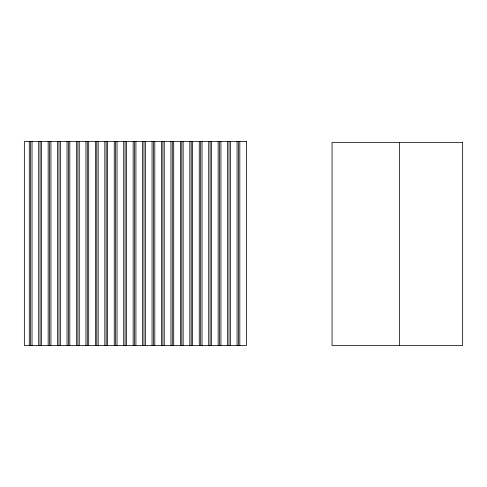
<?xml version="1.0" encoding="UTF-8"?>
<svg xmlns="http://www.w3.org/2000/svg" width="487" height="487" viewBox="0 0 487 487"><rect width="100%" height="100%" fill="white"/><g stroke="black" fill="none" stroke-linecap="round" stroke-linejoin="round"><path stroke-width="0.73" d="M399.413 142.362L399.413 345.478M239.823 141.522L239.823 345.478M238.441 141.522L238.441 345.478M237.066 141.522L237.066 345.478M230.375 141.522L230.375 345.478M229 141.522L229 345.478M227.618 141.522L227.618 345.478M220.928 141.522L220.928 345.478M219.552 141.522L219.552 345.478M218.17 141.522L218.17 345.478M211.486 141.522L211.486 345.478M210.104 141.522L210.104 345.478M208.728 141.522L208.728 345.478M202.038 141.522L202.038 345.478M200.662 141.522L200.662 345.478M199.28 141.522L199.28 345.478M192.596 141.522L192.596 345.478M191.214 141.522L191.214 345.478M189.839 141.522L189.839 345.478M183.149 141.522L183.149 345.478M181.773 141.522L181.773 345.478M180.391 141.522L180.391 345.478M173.701 141.522L173.701 345.478M172.325 141.522L172.325 345.478M170.943 141.522L170.943 345.478M164.259 141.522L164.259 345.478M162.877 141.522L162.877 345.478M161.501 141.522L161.501 345.478M154.811 141.522L154.811 345.478M153.435 141.522L153.435 345.478M152.054 141.522L152.054 345.478M145.37 141.522L145.37 345.478M143.988 141.522L143.988 345.478M142.612 141.522L142.612 345.478M135.922 141.522L135.922 345.478M134.546 141.522L134.546 345.478M133.164 141.522L133.164 345.478M126.474 141.522L126.474 345.478M125.098 141.522L125.098 345.478M123.716 141.522L123.716 345.478M117.032 141.522L117.032 345.478M115.65 141.522L115.65 345.478M114.275 141.522L114.275 345.478M107.584 141.522L107.584 345.478M106.209 141.522L106.209 345.478M104.827 141.522L104.827 345.478M98.143 141.522L98.143 345.478M96.761 141.522L96.761 345.478M95.385 141.522L95.385 345.478M88.695 141.522L88.695 345.478M87.319 141.522L87.319 345.478M85.937 141.522L85.937 345.478M79.247 141.522L79.247 345.478M77.871 141.522L77.871 345.478M76.489 141.522L76.489 345.478M69.805 141.522L69.805 345.478M68.424 141.522L68.424 345.478M67.048 141.522L67.048 345.478M60.358 141.522L60.358 345.478M58.982 141.522L58.982 345.478M57.6 141.522L57.6 345.478M50.916 141.522L50.916 345.478M49.534 141.522L49.534 345.478M48.158 141.522L48.158 345.478M41.468 141.522L41.468 345.478M40.092 141.522L40.092 345.478M38.71 141.522L38.71 345.478M32.026 141.522L32.026 345.478M30.644 141.522L30.644 345.478M29.263 141.522L29.263 345.478M246.507 141.522L24.35 141.522L24.35 345.478L246.507 345.478L246.507 141.522M462.65 142.362L332.049 142.362L332.049 345.478L462.65 345.478L462.65 142.362"/></g></svg>
